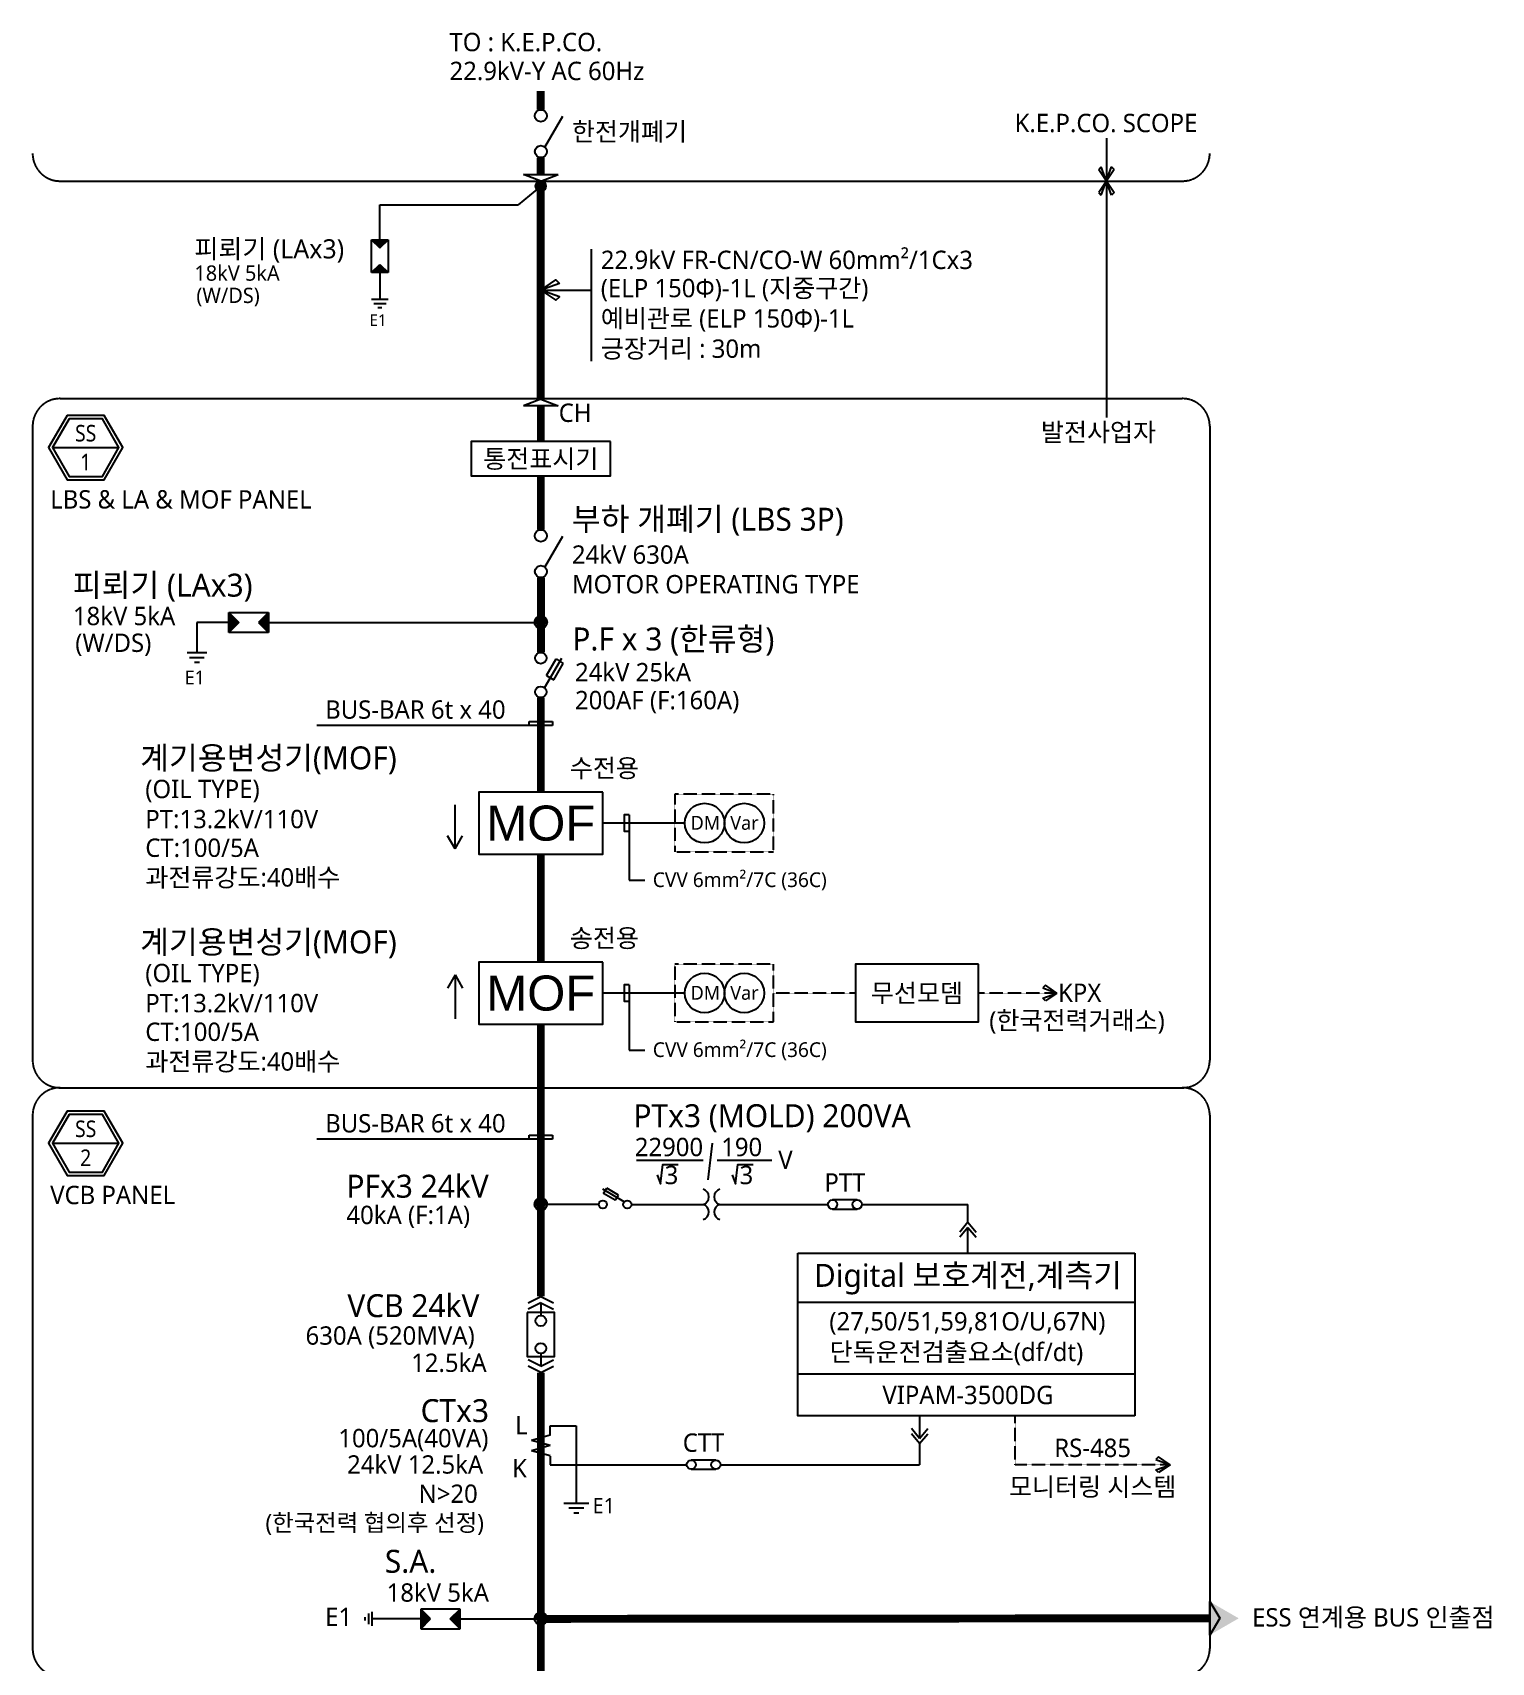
# Model space of a CAD drawing. Header units: millimetres. Extents: x 3366 to 637019, y 0 to 56757.
# Drawn here: x 225817 to 249669, y 30112 to 56757 of the extents above; entities that cross this region are included whole.
import ezdxf
from ezdxf.enums import TextEntityAlignment as Align

# ---------------------------------------------------------------- set-up
doc = ezdxf.new("R2010")
doc.units = ezdxf.units.MM
doc.linetypes.add('C4', pattern=[19, 16, -1, 1, -1])
doc.linetypes.add('LH2', pattern=[2.75, 2, -0.75])
for name, color, linetype in [('E-ELEC', 3, 'Continuous'), ('E-LINE', 4, 'Continuous'), ('E-TABL', 1, 'Continuous'), ('E-TEXT', 7, 'Continuous')]:
    doc.layers.add(name, color=color, linetype=linetype)
doc.styles.add('arial', font='arial.ttf')
doc.styles.add('MG', font='malgun.ttf')

msp = doc.modelspace()

# ---------------------------------------------------------------- hatches: boundary and pattern name
at = {"layer": 'E-LINE'}
msp.add_hatch(color=256, dxfattribs=at).paths.add_polyline_path([(245537.5, 30832.2), (245065, 30559.4), (245065, 31105)])

# ---------------------------------------------------------------- linework, layer by layer
at = {"color": 1}
for p, q in [((234320, 45428.4), (230463.2, 45428.4)), ((233934.2, 45432), (233934.2, 45494.9)), ((233934.2, 45494.9), (234320, 45494.9)), ((234320, 45494.9), (234320, 45428.4)), ((234320, 38665.1), (230463.2, 38665.1)), ((233934.2, 38668.7), (233934.2, 38731.6)), ((233934.2, 38731.6), (234320, 38731.6)), ((234320, 38731.6), (234320, 38665.1))]:
    msp.add_line(p, q, dxfattribs=at)
at = {"layer": 'E-ELEC', "linetype": 'Continuous'}
for p, q in [((234193.3, 54886.3), (234488.6, 55392.5)), ((233843.6, 54437.2), (234408, 54437.2)), ((234124.8, 54329.9), (234408, 54437.2)), ((234127.9, 50764.5), (233844.6, 50657.3)), ((234409, 50657.3), (233844.6, 50657.3)), ((234193.3, 48019), (234488.6, 48525.2)), ((234377.8, 46517), (234494.7, 46441.3)), ((234221.7, 46248.4), (234337.6, 46173.3)), ((235151.2, 37780.3), (235205.8, 37864.6)), ((235345, 37667.7), (235399.2, 37751.3))]:
    msp.add_line(p, q, dxfattribs=at)
at = {"layer": 'E-ELEC'}
for p, q in [((234125.8, 54245.9), (233754.4, 53941.9)), ((231495.3, 53941.9), (233754.4, 53941.9)), ((231495.3, 53371.5), (231495.3, 53941.9)), ((231360.9, 53371.5), (231495.3, 53237)), ((231360.9, 52833.7), (231360.9, 53371.5)), ((231360.9, 53371.5), (231629.8, 53371.5)), ((231495.3, 53237), (231629.8, 53371.5)), ((231629.8, 53371.5), (231629.8, 52833.7)), ((231360.9, 52833.7), (231495.3, 52968.1)), ((231629.8, 52833.7), (231360.9, 52833.7)), ((231495.3, 52968.1), (231629.8, 52833.7)), ((231495.3, 52833.7), (231495.3, 52397.8)), ((231360.9, 52397.8), (231629.8, 52397.8)), ((231394.5, 52330.6), (231596.2, 52330.6)), ((231461.7, 52263.3), (231529, 52263.3)), ((229026.3, 47273.8), (229671.7, 47273.8)), ((229026.3, 47273.8), (229187.7, 47112.4)), ((229026.3, 46951.1), (229026.3, 47273.8)), ((229671.7, 47273.8), (229510.3, 47112.4)), ((229671.7, 47273.8), (229671.7, 46951.1)), ((229026.3, 47112.4), (228503.3, 47112.4)), ((228503.3, 47112.4), (228503.3, 46623.6)), ((229187.7, 47112.4), (229026.3, 46951.1)), ((229671.7, 46951.1), (229026.3, 46951.1)), ((229510.3, 47112.4), (229671.7, 46951.1)), ((229671.7, 47112.4), (234126.8, 47112.4)), ((228341.9, 46623.6), (228664.6, 46623.6)), ((228382.3, 46542.9), (228624.3, 46542.9)), ((228462.9, 46462.3), (228543.6, 46462.3)), ((234187.3, 46046.2), (234470.1, 46531.1)), ((234221.1, 46248.5), (234377.8, 46517)), ((234337.4, 46172.8), (234493.9, 46441.2)), ((232725.7, 43410.1), (232725.7, 44131)), ((232725.7, 43410.1), (232603.6, 43627.7)), ((232725.7, 43410.1), (232847.9, 43627.7)), ((232725.7, 41352.5), (232603.6, 41134.9)), ((232725.7, 41352.5), (232725.7, 40631.6)), ((232725.7, 41352.5), (232847.9, 41134.9)), ((235490.9, 37642.8), (235141.1, 37846.9)), ((235399.5, 37751.2), (235205.9, 37864.1)), ((235344.9, 37667.3), (235151.2, 37780.3)), ((233919.5, 35990), (234126.8, 36093.7)), ((234126.8, 35990), (233919.5, 35886.3)), ((234126.8, 36093.7), (234334.2, 35990)), ((234126.8, 35990), (234126.8, 35782.6)), ((234126.8, 35990), (234334.2, 35886.3)), ((234126.8, 34953.2), (233919.5, 35056.9)), ((234126.8, 34849.6), (233919.5, 34953.2)), ((234126.8, 35160.6), (234126.8, 34953.2)), ((234126.8, 34953.2), (234334.2, 35056.9)), ((234126.8, 34849.6), (234334.2, 34953.2)), ((231313.3, 30736.8), (231313.3, 30909.5)), ((231370.9, 30708), (231370.9, 30938.3)), ((232808.5, 30984.5), (232163.2, 30984.5)), ((232324.5, 30823.1), (232163.2, 30984.5)), ((232163.2, 30984.5), (232163.2, 30661.8)), ((232647.2, 30823.1), (232808.5, 30984.5)), ((232808.5, 30661.8), (232808.5, 30984.5)), ((231255.8, 30794.3), (231255.8, 30851.9)), ((232163.2, 30823.1), (231370.9, 30823.1)), ((232163.2, 30661.8), (232324.5, 30823.1)), ((232163.2, 30661.8), (232808.5, 30661.8)), ((232808.5, 30661.8), (232647.2, 30823.1)), ((232808.5, 30823.1), (234126.8, 30823.1))]:
    msp.add_line(p, q, dxfattribs=at)
at = {"layer": 'E-ELEC', "linetype": 'Continuous', "elevation": 0}
for points in [[(234126.8, 54329.9), (233843.6, 54437.2)], [(234125.8, 50764.5), (234409, 50657.3)]]:
    msp.add_lwpolyline(points, dxfattribs=at)
at = {"layer": 'E-ELEC', "elevation": 0}
for points in [[(235266.6, 50074.2), (232987, 50074.2), (232987, 49509.3), (235266.6, 49509.3)], [(235141.7, 44340.5), (233112, 44340.5), (233112, 43325.6), (235141.7, 43325.6)], [(235141.7, 41562), (233112, 41562), (233112, 40547.1), (235141.7, 40547.1)], [(233903.3, 35831.1), (233903.3, 35112.1), (234350.4, 35112.1), (234350.4, 35831.1)]]:
    msp.add_lwpolyline(points, close=True, dxfattribs=at)
at = {"layer": 'E-ELEC', "linetype": 'Continuous'}
for centre in [(234126.8, 55397.7), (234128.6, 54812.4), (234126.8, 48530.4), (234128.6, 47945.1)]:
    msp.add_circle(centre, 98.2, dxfattribs=at)
at = {"layer": 'E-ELEC'}
for centre, radius in [((234125.8, 54245.9), 84), ((234125.8, 54245.9), 60), ((234125.8, 54245.9), 33.6), ((234126.8, 47112.4), 100.8), ((234126.8, 47112.4), 72), ((234126.8, 47112.4), 40.3), ((234126.4, 46531.1), 92.4), ((234126.4, 45976.7), 92.4), ((234126.8, 37598.9), 100.8), ((234126.8, 37598.9), 40.3), ((235141.1, 37598.9), 66.7), ((235541.1, 37598.9), 66.7), ((234126.8, 35696.2), 86.4), ((234126.8, 35247), 86.4), ((234126.8, 30823.1), 100.8), ((234126.8, 30823.1), 40.3)]:
    msp.add_circle(centre, radius, dxfattribs=at)
for centre, start, end in [((236748.3, 37722.5), 284.17223, 75.82777), ((237087.2, 37722.5), 104.17223, 255.82777), ((236748.3, 37475.4), 284.17223, 75.82777), ((237087.2, 37475.4), 104.17223, 255.82777)]:
    msp.add_arc(centre, 127.4, start, end, dxfattribs=at)
for points in [[(231360.9, 53371.5), (231495.3, 53237), (231629.8, 53371.5)], [(231360.9, 52833.7), (231495.3, 52968.1), (231629.8, 52833.7)], [(229026.3, 47273.8), (229187.7, 47112.4), (229026.3, 46951.1)], [(229671.7, 47273.8), (229510.3, 47112.4), (229671.7, 46951.1)], [(232163.2, 30661.8), (232324.5, 30823.1), (232163.2, 30984.5)], [(232808.5, 30661.8), (232647.2, 30823.1), (232808.5, 30984.5)]]:
    msp.add_solid(points, dxfattribs=at)
at = {"layer": 'E-LINE', "const_width": 130, "elevation": 0}
for points in [[(234125.8, 55495.9), (234125.8, 55802.9)], [(234125.8, 54437.2), (234125.8, 54714.2)], [(234125.8, 50764.5), (234125.8, 54330.3)], [(234126.8, 50657.3), (234126.8, 50074.2)], [(234126.8, 49509.3), (234126.8, 48628.6)], [(234128.6, 47846.9), (234127.7, 46623.4)], [(234127.4, 45884.3), (234126.8, 44340.5)], [(234126.8, 43325.6), (234126.8, 41562)], [(234126.8, 40547.1), (234126.8, 36093.7)], [(234126.8, 34849.6), (234126.8, 27782.6)]]:
    msp.add_lwpolyline(points, dxfattribs=at)
at = {"layer": 'E-LINE', "elevation": 0}
msp.add_lwpolyline([(245229.5, 30832.2), (245065, 30559.4), (245065, 31105)], close=True, dxfattribs=at)
at = {"layer": 'E-TABL', "color": 1, "linetype": 'C4'}
for p, q in [((226267.3, 54329.9), (244614.3, 54329.9)), ((226267.3, 50772.9), (244614.3, 50772.9)), ((225817.3, 50322.9), (225817.3, 39957)), ((245064.3, 50322.9), (245064.3, 39957)), ((226267.3, 39507), (244614.3, 39507)), ((225817.3, 39057), (225817.3, 30336.6)), ((245064.3, 39057), (245064.3, 30336.6))]:
    msp.add_line(p, q, dxfattribs=at)
at = {"layer": 'E-TABL'}
for p, q in [((234952.4, 53213.9), (234952.4, 51385.9)), ((234125.8, 52547.4), (234952.4, 52547.4)), ((242376.4, 41181.3), (242333.2, 41138)), ((242333.2, 41138), (242565.5, 41054.6)), ((242333.2, 40971.1), (242565.5, 41054.6)), ((242565.5, 41054.6), (242376.4, 41181.3)), ((242565.5, 41054.6), (242376.4, 40927.8)), ((242376.4, 40927.8), (242333.2, 40971.1)), ((243840.9, 36801.2), (243840.9, 34142)), ((244226.3, 33471), (244183.1, 33427.8)), ((244183.1, 33427.8), (244415.4, 33344.3)), ((244183.1, 33260.8), (244415.4, 33344.3)), ((244415.4, 33344.3), (244226.3, 33471)), ((244415.4, 33344.3), (244226.3, 33217.6)), ((244226.3, 33217.6), (244183.1, 33260.8))]:
    msp.add_line(p, q, dxfattribs=at)
at = {"layer": 'E-TABL', "linetype": 'Continuous'}
for p, q in [((226141, 49972.2), (227230, 49972.2)), ((235572.2, 43965.7), (235572.2, 42899.4)), ((235572.2, 42899.4), (235829.9, 42899.4)), ((235572.2, 41187.2), (235572.2, 40120.9)), ((235572.2, 40120.9), (235829.9, 40120.9)), ((226141, 38599.4), (227230, 38599.4))]:
    msp.add_line(p, q, dxfattribs=at)
at = {"layer": 'E-TABL', "linetype": 'LH2'}
for p, q in [((239270, 41054.6), (237930.9, 41054.6)), ((242565.5, 41054.6), (241283.6, 41054.6)), ((241883.7, 33344.3), (241883.7, 34142)), ((244415.4, 33344.3), (241883.7, 33344.3))]:
    msp.add_line(p, q, dxfattribs=at)
at = {"layer": 'E-TABL', "elevation": 0}
for points in [[(234430.7, 52657), (234125.8, 52547.4), (234373.9, 52713.7)], [(234125.8, 52547.4), (234373.9, 52381.1), (234430.7, 52437.9)], [(241283.6, 41526.5), (239270, 41526.5), (239270, 40582.6), (241283.6, 40582.6)]]:
    msp.add_lwpolyline(points, close=True, dxfattribs=at)
at = {"layer": 'E-TABL', "linetype": 'Continuous', "elevation": 0}
for points in [[(226413.3, 50443.7), (226141, 49972.2), (226413.3, 49500.6), (226957.7, 49500.6), (227230, 49972.2), (226957.7, 50443.7)], [(226413.3, 39071), (226141, 38599.4), (226413.3, 38127.9), (226957.7, 38127.9), (227230, 38599.4), (226957.7, 39071)]]:
    msp.add_lwpolyline(points, close=True, dxfattribs=at)
at = {"layer": 'E-TABL', "linetype": 'LH2', "elevation": 0}
for points in [[(237930.9, 44305), (236318.4, 44305), (236318.4, 43361.1), (237930.9, 43361.1)], [(237930.9, 41526.5), (236318.4, 41526.5), (236318.4, 40582.6), (237930.9, 40582.6)]]:
    msp.add_lwpolyline(points, close=True, dxfattribs=at)
at = {"layer": 'E-TABL', "linetype": 'Continuous', "elevation": 0}
for points in [[(235572.2, 43965.7), (235487.2, 43965.7), (235487.2, 43700.4), (235572.2, 43700.4)], [(235572.2, 41187.2), (235487.2, 41187.2), (235487.2, 40921.9), (235572.2, 40921.9)]]:
    msp.add_lwpolyline(points, dxfattribs=at)
at = {"layer": 'E-TABL', "elevation": 0}
msp.add_lwpolyline([(243840.9, 34142), (238331.7, 34142), (238331.7, 35999.5), (243840.9, 35999.5)], dxfattribs=at)
at = {"layer": 'E-TABL', "linetype": 'LH2', "const_width": 130, "elevation": 0}
msp.add_lwpolyline([(245065, 30832.5), (234126.8, 30823.1)], dxfattribs=at)
at = {"layer": 'E-TABL', "linetype": 'C4'}
for centre, start, end in [((226267.3, 54779.9), 180, 270), ((244614.3, 54779.9), 270, 0)]:
    msp.add_arc(centre, 450, start, end, dxfattribs=at)
at = {"layer": 'E-TABL', "color": 1, "linetype": 'C4'}
for centre, start, end in [((226267.3, 50322.9), 90, 180), ((244614.3, 50322.9), 0, 90), ((226267.3, 39957), 180, 270), ((244614.3, 39957), 270, 0), ((226267.3, 39057), 90, 180), ((244614.3, 39057), 0, 90), ((226267.3, 30336.6), 180, 270), ((244614.3, 30336.6), 270, 0)]:
    msp.add_arc(centre, 450, start, end, dxfattribs=at)
at = {"layer": 'E-TEXT'}
for p, q in [((243374.4, 55031.5), (243374.4, 50464.2)), ((243247.7, 54519), (243290.9, 54562.2)), ((243501.1, 54519), (243247.7, 54140.9)), ((243247.7, 54519), (243501.1, 54140.9)), ((243290.9, 54097.7), (243457.8, 54562.2)), ((243457.8, 54097.7), (243290.9, 54562.2)), ((243501.1, 54519), (243457.8, 54562.2)), ((243247.7, 54140.9), (243290.9, 54097.7)), ((243501.1, 54140.9), (243457.8, 54097.7)), ((236481, 43833.1), (235142, 43833.1)), ((236481, 41054.6), (235142, 41054.6)), ((236928.9, 38599), (236856.1, 38001.7)), ((235692.7, 38322.2), (236780.2, 38322.2)), ((237010.6, 38322.2), (237902.3, 38322.2)), ((235074.4, 37598.9), (234126.8, 37598.9)), ((235607.7, 37598.9), (236779.5, 37598.9)), ((237056, 37598.9), (238821.9, 37598.9)), ((239298.7, 37674.9), (238897.9, 37674.9)), ((239374.7, 37598.9), (241111, 37598.9)), ((241111, 37308.4), (241111, 37598.9)), ((238897.9, 37522.9), (239298.7, 37522.9)), ((241111, 36801.2), (241111, 37222.9)), ((238331.7, 36801.2), (243840.9, 36801.2)), ((238331.7, 34142), (238331.7, 36801.2)), ((238331.7, 35999.5), (243840.9, 35999.5)), ((243840.9, 34826.3), (238331.7, 34826.3)), ((243840.9, 34142), (238331.7, 34142)), ((240320.9, 34142), (240320.9, 33773.5)), ((234280.8, 33826.1), (234280.8, 33978.6)), ((234280.8, 33978.6), (234707.4, 33978.6)), ((234707.4, 33978.6), (234707.4, 32717.4)), ((234280.8, 33826.1), (233972.9, 33741.6)), ((234280.8, 33657.2), (233972.9, 33741.6)), ((234280.8, 33657.2), (233972.9, 33572.7)), ((240320.9, 33688), (240320.9, 33344.3)), ((234280.8, 33488.2), (233972.9, 33572.7)), ((234280.8, 33482.2), (234280.8, 33344.3)), ((234280.8, 33344.3), (236511.3, 33344.3)), ((236988, 33420.3), (236587.3, 33420.3)), ((237064, 33344.3), (240320.9, 33344.3)), ((236587.3, 33268.3), (236988, 33268.3)), ((234502.7, 32717.4), (234912, 32717.4)), ((234584.6, 32637.1), (234830.2, 32637.1)), ((234666.5, 32556.9), (234748.3, 32556.9))]:
    msp.add_line(p, q, dxfattribs=at)
at = {"layer": 'E-TEXT', "linetype": 'Continuous'}
for p, q in [((241111, 37308.4), (240977.3, 37148)), ((241111, 37308.4), (241244.8, 37148)), ((241111, 37222.9), (240977.3, 37062.6)), ((241111, 37222.9), (241244.8, 37062.6)), ((240320.9, 33773.5), (240187.2, 33933.8)), ((240320.9, 33688), (240187.2, 33848.4)), ((240320.9, 33773.5), (240454.7, 33933.8)), ((240320.9, 33688), (240454.7, 33848.4))]:
    msp.add_line(p, q, dxfattribs=at)
at = {"layer": 'E-TEXT', "linetype": 'Continuous', "elevation": 0}
for points in [[(234176.1, 54245.9, 100.5, 100.5, 1), (234075.5, 54245.9, 0, 0, 0)], [(234161.7, 54245.9, 71.8, 71.8, 1), (234089.9, 54245.9, 0, 0, 0)], [(234187.2, 47112.4, 120.6, 120.6, 1), (234066.5, 47112.4, 0, 0, 0)], [(234169.9, 47112.4, 86.2, 86.2, 1), (234083.8, 47112.4, 0, 0, 0)], [(234187.2, 37598.9, 120.6, 120.6, 1), (234066.5, 37598.9, 0, 0, 0)], [(234187.2, 30823.1, 120.6, 120.6, 1), (234066.5, 30823.1, 0, 0, 0)]]:
    msp.add_lwpolyline(points, format="xyseb", dxfattribs=at)
for points in [[(226382.2, 50497.5), (226078.8, 49972.2), (226382.2, 49446.8), (226988.8, 49446.8), (227292.2, 49972.2), (226988.8, 50497.5)], [(226382.2, 39124.8), (226078.8, 38599.4), (226382.2, 38074), (226988.8, 38074), (227292.2, 38599.4), (226988.8, 39124.8)]]:
    msp.add_lwpolyline(points, close=True, dxfattribs=at)
at = {"layer": 'E-TEXT', "elevation": 0}
for points in [[(236030.9, 38083.3), (236083.4, 37937.6), (236124.2, 38252.3), (236372.1, 38252.3)], [(237255.5, 38083.3), (237308, 37937.6), (237348.8, 38252.3), (237596.7, 38252.3)], [(243840.9, 36801.2), (243840.9, 34142)]]:
    msp.add_lwpolyline(points, dxfattribs=at)
at = {"layer": 'E-TEXT'}
for centre, radius in [((236805.1, 43833.1), 324.1), ((237453.4, 43833.1), 324.1), ((236805.1, 41054.6), 324.1), ((237453.4, 41054.6), 324.1), ((234126.8, 37598.9), 67.9), ((238897.9, 37598.9), 76), ((239298.7, 37598.9), 76), ((236587.3, 33344.3), 76), ((236988, 33344.3), 76)]:
    msp.add_circle(centre, radius, dxfattribs=at)
at = {"layer": 'E-TEXT', "linetype": 'Continuous'}
msp.add_circle((234126.8, 30823.1), 60.3, dxfattribs=at)

# ---------------------------------------------------------------- texts
at = {"style": 'MG'}
for p in [(230601.3, 45539.4), (230601.3, 38776.1)]:
    msp.add_text('BUS-BAR 6t x 40', height=300, dxfattribs=at).set_placement(p)
at = {"layer": 'E-ELEC', "style": 'MG'}
for s, p in [('CT:100/5A', (227660, 43280.3)), ('CT:100/5A', (227660, 40271.6)), ('단독운전검출요소(df/dt)', (238847.9, 35037))]:
    msp.add_text(s, height=300, dxfattribs=at).set_placement(p)
for s, p in [('(27,50/51,59,81O/U,67N)', (241101, 35657.5)), ('VIPAM-3500DG', (241111, 34484.1))]:
    msp.add_text(s, height=300, dxfattribs=at).set_placement(p, align=Align.MIDDLE)
msp.add_text('100/5A(40VA)', height=300, dxfattribs=at).set_placement((233270.6, 33628.1), align=Align.RIGHT)
at = {"layer": 'E-LINE', "style": 'MG'}
for s, height, p in [('피뢰기 (LAx3)', 312.5, (228462.9, 53065.3)), ('부하 개폐기 (LBS 3P)', 375, (234635.2, 48613.6)), ('피뢰기 (LAx3)', 375, (226476.4, 47535.8)), ('P.F x 3 (한류형)', 375, (234642, 46656)), ('계기용변성기(MOF)', 375, (227577.2, 44711.5)), ('계기용변성기(MOF)', 375, (227577.2, 41702.8)), ('PTx3 (MOLD) 200VA', 375, (235641.1, 38861.6)), ('PFx3 24kV', 375, (230948.4, 37709.5)), ('VCB 24kV', 375, (230964.4, 35756.2)), ('S.A.', 375, (231576.8, 31577.2))]:
    msp.add_text(s, height=height, dxfattribs=at).set_placement(p)
msp.add_text('Digital 보호계전,계측기', height=375, dxfattribs=at).set_placement((241111, 36400.4), align=Align.MIDDLE)
msp.add_text('CTx3', height=375, dxfattribs=at).set_placement((233279.3, 34040.3), align=Align.RIGHT)
at = {"layer": 'E-TEXT', "style": 'MG'}
for s, height, p in [('TO : K.E.P.CO.', 300, (232633, 56452.3)), ('22.9kV-Y AC 60Hz', 300, (232634.3, 55980.7)), ('K.E.P.CO. SCOPE', 300, (241873.1, 55129.1)), ('한전개폐기', 300, (234635.2, 54988.3)), ('22.9kV FR-CN/CO-W 60mm²/1Cx3', 300, (235107.5, 52891.6)), ('18kV 5kA', 250, (228462.9, 52700.6)), ('(ELP 150Φ)-1L (지중구간)', 300, (235107.5, 52430.1)), ('(W/DS)', 250, (228495.2, 52336)), ('예비관로 (ELP 150Φ)-1L', 300, (235107.5, 51935)), ('E1', 188.5, (231328.1, 51962.6)), ('긍장거리 : 30m', 300, (235107.5, 51440)), ('CH', 300, (234419.3, 50391.6)), ('발전사업자', 300, (242304, 50075.3)), ('24kV 630A', 300, (234635.2, 48073.6)), ('MOTOR OPERATING TYPE', 300, (234635.2, 47588.9)), ('18kV 5kA', 300, (226476.4, 47068.9)), ('(W/DS)', 300, (226515.2, 46631.3)), ('24kV 25kA', 300, (234685.9, 46151)), ('E1', 226.2, (228302.5, 46101.3)), ('200AF (F:160A)', 300, (234685.9, 45694)), ('수전용', 300, (234601.4, 44581.4)), ('(OIL TYPE)', 300, (227660, 44240.9)), ('PT:13.2kV/110V', 300, (227660, 43749.6)), ('DM', 226.2, (236576, 43724)), ('Var', 226.2, (237224.2, 43724)), ('과전류강도:40배수', 300, (227660.2, 42794.9)), ('CVV 6mm²/7C (36C)', 240, (235957.9, 42787.6)), ('송전용', 300, (234601.4, 41802.9)), ('(OIL TYPE)', 300, (227660, 41232.2)), ('PT:13.2kV/110V', 300, (227660, 40740.8)), ('DM', 226.2, (236576, 40945.5)), ('Var', 226.2, (237224.2, 40945.5)), ('KPX', 300, (242583.7, 40910.8)), ('(한국전력거래소)', 300, (241458.7, 40457.6)), ('CVV 6mm²/7C (36C)', 240, (235957.9, 40009.1)), ('과전류강도:40배수', 300, (227660.2, 39786.1)), ('22900', 300, (235662.9, 38387.8)), ('190', 300, (237075.9, 38387.8)), ('V', 300, (238009.6, 38176.6)), ('3', 300, (236151.7, 37930.5)), ('3', 300, (237376.2, 37930.5)), ('40kA (F:1A)', 300, (230948.4, 37277.4)), ('630A (520MVA)', 300, (230281, 35305.7)), ('12.5kA', 300, (232006.6, 34861.1)), ('18kV 5kA', 300, (231605.7, 31103.8)), ('E1', 300, (230600.7, 30705.7))]:
    msp.add_text(s, height=height, dxfattribs=at).set_placement(p)
at = {"layer": 'E-TEXT', "linetype": 'Continuous', "style": 'MG', "width": 0.9}
for s, p in [('SS', (226685.5, 50207.9)), ('1', (226685.5, 49736.4)), ('SS', (226685.5, 38835.2)), ('2', (226685.5, 38363.7))]:
    msp.add_text(s, height=270, dxfattribs=at).set_placement(p, align=Align.MIDDLE)
at = {"layer": 'E-TEXT'}
for s, height, style, p in [('통전표시기', 300, 'MG', (234126.8, 49791.8)), ('MOF', 573.3, 'arial', (234126.8, 43833.1)), ('MOF', 573.3, 'arial', (234126.8, 41054.6)), ('PTT', 300, 'MG', (239098.3, 37959.1)), ('CTT', 300, 'MG', (236787.6, 33704.5))]:
    msp.add_text(s, height=height, dxfattribs=dict(at, style=style)).set_placement(p, align=Align.MIDDLE)
at = {"layer": 'E-TEXT', "linetype": 'Continuous', "style": 'MG'}
for s, height, p in [('LBS & LA & MOF PANEL', 300, (226105.6, 48975.9)), ('VCB PANEL', 300, (226105.6, 37603.2)), ('E1', 250, (234973.7, 32550)), ('ESS 연계용 BUS 인출점', 300, (245756.4, 30698.3))]:
    msp.add_text(s, height=height, dxfattribs=at).set_placement(p)
at = {"layer": 'E-TEXT', "style": 'MG'}
for s, p in [('무선모뎀', (240276.8, 41054.6)), ('RS-485', (243149.5, 33619.5)), ('모니터링 시스템', (243149.5, 32983.6))]:
    msp.add_text(s, height=300, dxfattribs=at).set_placement(p, align=Align.MIDDLE_CENTER)
for s, height, p in [('L', 300, (233911.5, 33839.9)), ('24kV 12.5kA', 300, (233185.2, 33197.9)), ('K', 300, (233898.5, 33134.7)), ('N>20', 300, (233095.5, 32719.6)), ('(한국전력 협의후 선정)', 280, (233196, 32255.9))]:
    msp.add_text(s, height=height, dxfattribs=at).set_placement(p, align=Align.RIGHT)

doc.saveas('drawing.dxf')
